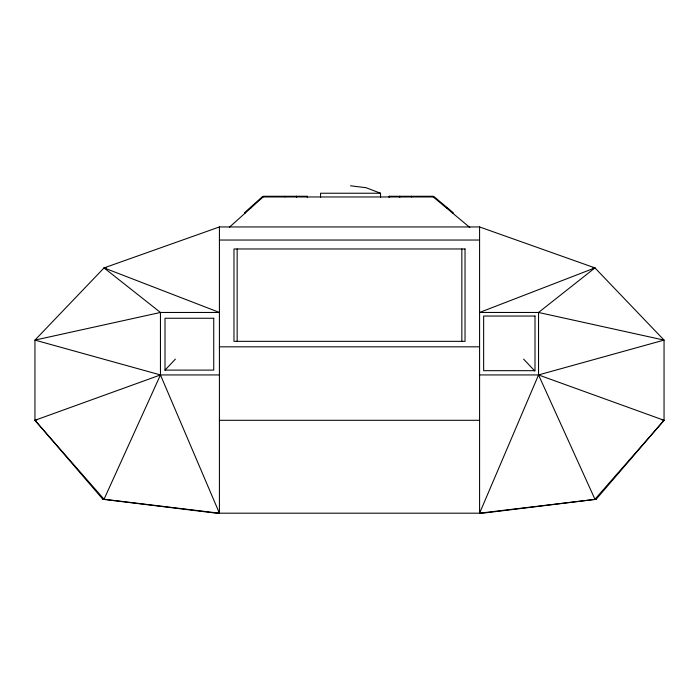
<?xml version="1.0" encoding="UTF-8"?>
<svg xmlns="http://www.w3.org/2000/svg" width="699" height="699" viewBox="0 0 699 699"><rect width="100%" height="100%" fill="white"/><g stroke="black" fill="none" stroke-linecap="round" stroke-linejoin="round"><path stroke-width="1.05" d="M596.133 499.261L479.584 513.188L538.545 374.935L538.545 312.462L594.954 267.909L664.05 340.107L664.05 420.3L596.133 499.261L482.729 513.188L216.271 513.188L102.867 499.261L34.95 420.3L34.95 340.107L104.046 267.909L219.416 226.948L479.584 226.948L594.954 267.909L479.584 312.462L538.545 312.462L664.05 340.107L538.545 374.935L479.584 374.935M664.05 420.3L594.954 499.261L538.545 374.935L664.05 420.3L661.927 419.776M446.355 207.874L446.827 207.367M452.751 213.221L453.232 212.714L433.764 196.454L433.293 196.961L263.139 196.961L229.429 227.201M164.938 370.19L175.388 359.12M244.484 212.767L262.649 196.463L263.139 196.961L263.139 196.279L307.42 196.279L307.42 196.961M219.416 226.948L219.416 513.188L104.046 499.261L34.95 420.3L160.455 374.935L219.416 374.935M34.95 420.3L37.073 419.776M380.536 197.537L380.536 193.239L320.544 193.239L320.544 197.537M219.416 240.037L479.584 240.037M104.046 267.909L219.416 312.462L160.455 312.462L104.046 267.909L106.134 267.909M592.866 267.909L594.954 267.909M219.416 346.826L479.584 346.826M219.416 420.3L479.584 420.3M102.867 499.261L104.046 499.261L160.455 374.935L160.455 312.462L34.95 340.107L160.455 374.935L219.416 513.188M350.54 185.812L366.04 187.699L380.536 193.239M469.833 227.49L433.293 196.961L433.293 196.279L389.011 196.279L389.011 196.961M250.478 207.385L250.976 207.874M244.519 212.732L245.017 213.221M523.612 359.12L534.805 370.986M479.584 226.948L479.584 513.188M461.847 248.975L461.847 341.348M411.51 196.279L411.51 196.961M399.994 196.279L399.994 196.961M399.723 196.279L399.723 196.961M389.282 196.279L389.282 196.961M307.149 196.279L307.149 196.961M296.708 196.279L296.708 196.961M296.437 196.279L296.437 196.961M284.921 196.279L284.921 196.961M237.153 248.975L237.153 341.348M465.027 248.975L233.973 248.975L233.973 341.348L465.027 341.348L465.027 248.975M534.997 316.044L483.647 316.044L483.647 370.68L534.997 370.68L534.997 316.044M213.737 318.255L165.008 318.255L165.008 370.103L213.737 370.103L213.737 318.255"/></g></svg>
